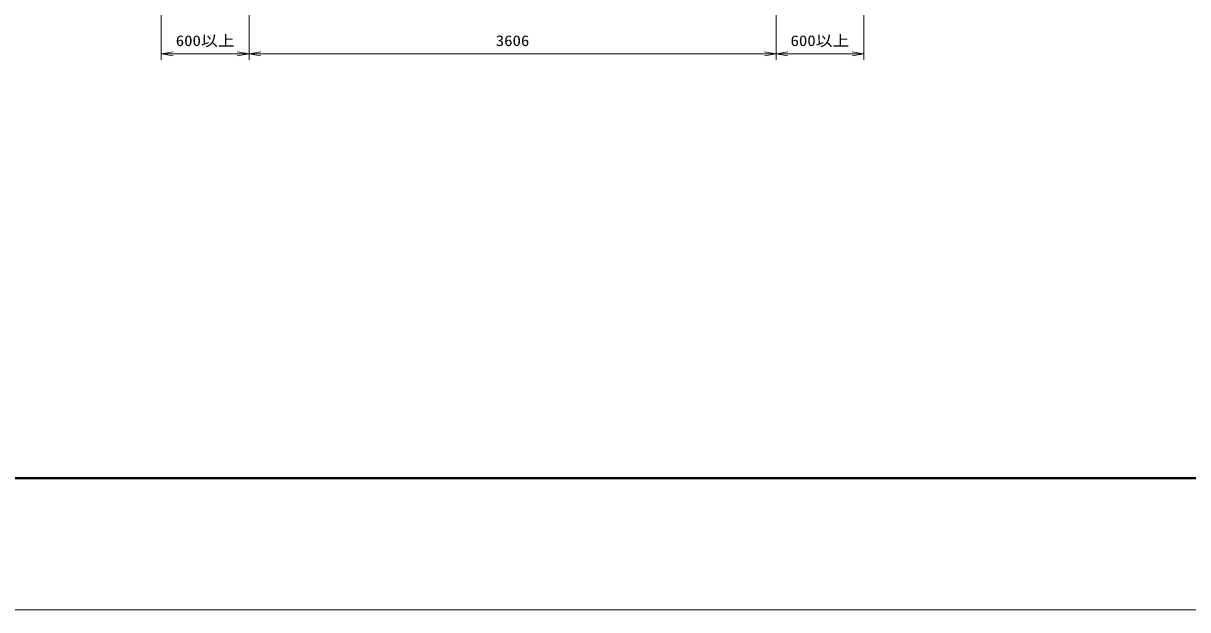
# Model space of a CAD drawing. Units: millimetres at full size; details may follow other scales. Extents: x 37600 to 71200, y -55520 to -31760.
# Drawn here: x 52808 to 60774, y -55520 to -51509 of the extents above; entities that cross this region are included whole.
import ezdxf
from ezdxf.enums import TextEntityAlignment as Align

# ---------------------------------------------------------------- set-up
doc = ezdxf.new("R2010")
doc.units = ezdxf.units.MM
doc.header["$LTSCALE"] = 80.0044
for name, color, linetype, lineweight in [('Defpoints_5', 5, 'Continuous', 13), ('図枠', 1, 'Continuous', 40), ('寸法', 6, 'Continuous', 13)]:
    doc.layers.add(name, color=color, linetype=linetype, lineweight=lineweight)
doc.styles.add('ＭＳ ゴシック', font='')
doc.styles.get('ＭＳ ゴシック').set_extended_font_data('MS Gothic')

# ---------------------------------------------------------------- blocks, each defined once
blk = doc.blocks.new('open_arrow')
at = {"color": 0, "linetype": 'Continuous', "lineweight": -2}
blk.add_lwpolyline([(7.5, 1.25), (0, 0), (7.5, -1.25)], dxfattribs=at)

msp = doc.modelspace()

# ---------------------------------------------------------------- linework, layer by layer
at = {"layer": 'Defpoints_5'}
msp.add_lwpolyline([(37600, -55520), (71200, -55520), (71200, -31760), (37600, -31760)], close=True, dxfattribs=at)
at = {"layer": '図枠'}
msp.add_lwpolyline([(38500, -54620), (70300, -54620), (70300, -32660), (38500, -32660)], close=True, dxfattribs=at)
at = {"layer": '寸法'}
for p, q in [((53752, -50458), (53752, -51758)), ((57958, -50458), (57958, -51758)), ((57958, -50458), (57958, -51758)), ((58558, -50458), (58558, -51758)), ((54352, -50511), (54352, -51758)), ((54352, -50511), (54352, -51758)), ((54352, -51718), (53752, -51718)), ((54352, -51718), (57958, -51718)), ((57958, -51718), (58558, -51718))]:
    msp.add_line(p, q, dxfattribs=at)

# ---------------------------------------------------------------- block references
at = {"layer": '寸法', "xscale": 10.7, "yscale": 10.7}
for p in [(53752, -51718), (54352, -51718), (57958, -51718)]:
    msp.add_blockref('open_arrow', p, dxfattribs=at)
at = {"layer": '寸法', "xscale": 10.7, "yscale": 10.7, "rotation": 180}
for p in [(54352, -51718), (57958, -51718), (58558, -51718)]:
    msp.add_blockref('open_arrow', p, dxfattribs=at)

# ---------------------------------------------------------------- texts
at = {"layer": '寸法', "style": 'ＭＳ ゴシック', "width": 1.15}
for s, p in [('600以上', (54052, -51628)), ('3606', (56155, -51628)), ('600以上', (58258, -51628))]:
    msp.add_text(s, height=73.31, dxfattribs=at).set_placement(p, align=Align.MIDDLE_CENTER)

doc.saveas('drawing.dxf')
